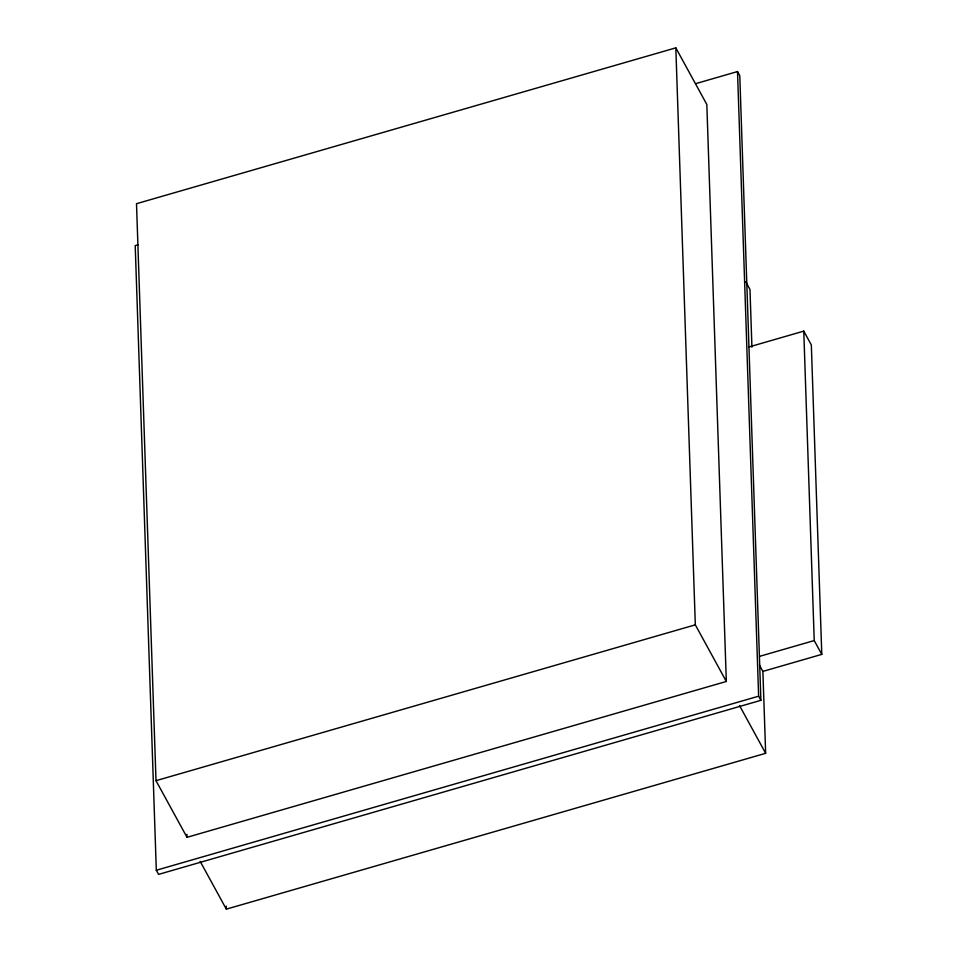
<?xml version="1.0" encoding="UTF-8"?>
<svg xmlns="http://www.w3.org/2000/svg" width="957" height="957" viewBox="0 0 957 957"><rect width="100%" height="100%" fill="white"/><g stroke="black" fill="none" stroke-linecap="round" stroke-linejoin="round"><path stroke-width="1.44" d="M675.821 47.85L136.504 203.697L156.003 780.685L187.01 837.315L726.327 681.468L706.828 104.48L675.821 47.85L695.32 624.837L726.327 681.468M138.071 244.789L135.212 245.614L156.314 870.248L158.587 874.387L760.887 700.333L739.785 75.699L737.512 71.56L695.93 83.582M749.068 346.936L803.772 331.134L811.333 344.951L821.788 654.373L762.885 671.407L765.648 753.303L226.331 909.15L200.169 861.372M156.003 780.685L695.32 624.837M759.523 656.37L814.228 640.568L803.772 331.134M156.314 870.248L758.626 696.194L737.512 71.56M745.73 281.729L749.977 289.481L751.927 347.176M814.228 640.568L821.788 654.373M759.439 665.127L762.885 671.407M758.626 696.194L760.887 700.333M739.498 705.524L765.648 753.303M226.235 906.171L226.331 909.15M186.902 834.337L187.01 837.315"/></g></svg>
